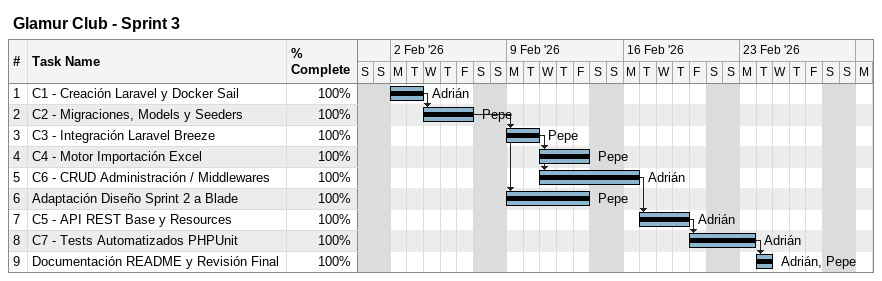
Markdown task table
Glamur Club - Sprint 3

| ID | Task | Start | Finish | Predecessors | Resources | % complete |
|---|---|---|---|---|---|---|
| 1 | C1 - Creación Laravel y Docker Sail | 2026-02-02 | 2026-02-03 |  | Adrián | 100 |
| 2 | C2 - Migraciones, Models y Seeders | 2026-02-04 | 2026-02-06 | 1 | Pepe | 100 |
| 3 | C3 - Integración Laravel Breeze | 2026-02-09 | 2026-02-10 | 2 | Pepe | 100 |
| 4 | C4 - Motor Importación Excel | 2026-02-11 | 2026-02-13 | 3 | Pepe | 100 |
| 5 | C6 - CRUD Administración / Middlewares | 2026-02-11 | 2026-02-16 | 3 | Adrián | 100 |
| 6 | Adaptación Diseño Sprint 2 a Blade | 2026-02-09 | 2026-02-13 | 2 | Pepe | 100 |
| 7 | C5 - API REST Base y Resources | 2026-02-17 | 2026-02-19 | 5 | Adrián | 100 |
| 8 | C7 - Tests Automatizados PHPUnit | 2026-02-20 | 2026-02-23 | 7 | Adrián | 100 |
| 9 | Documentación README y Revisión Final | 2026-02-24 | 2026-02-24 | 8 | Adrián, Pepe | 100 |
